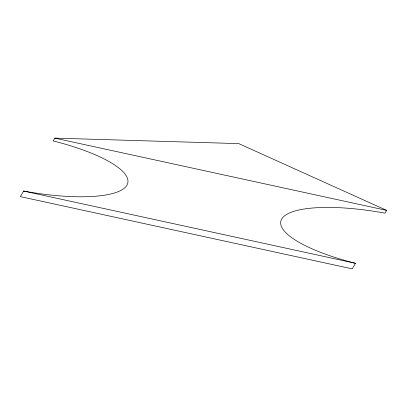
<?xml version="1.0" encoding="UTF-8"?>
<svg xmlns="http://www.w3.org/2000/svg" width="407" height="407" viewBox="0 0 407 407"><rect width="100%" height="100%" fill="white"/><g stroke="black" fill="none" stroke-linecap="round" stroke-linejoin="round"><path stroke-width="0.61" d="M23.631 191.046L20.35 196.617L352.197 268.869L355.479 263.298A103.032 27.707 10.8 0 1 281.751 218.966A103.032 27.707 10.8 0 1 385.012 213.166L386.65 210.383L238.772 143.615L54.803 138.131L53.164 140.914A103.032 27.707 10.8 0 1 126.887 185.246A103.032 27.707 10.8 0 1 23.631 191.046L355.479 263.298M54.803 138.131L386.65 210.383"/></g></svg>
